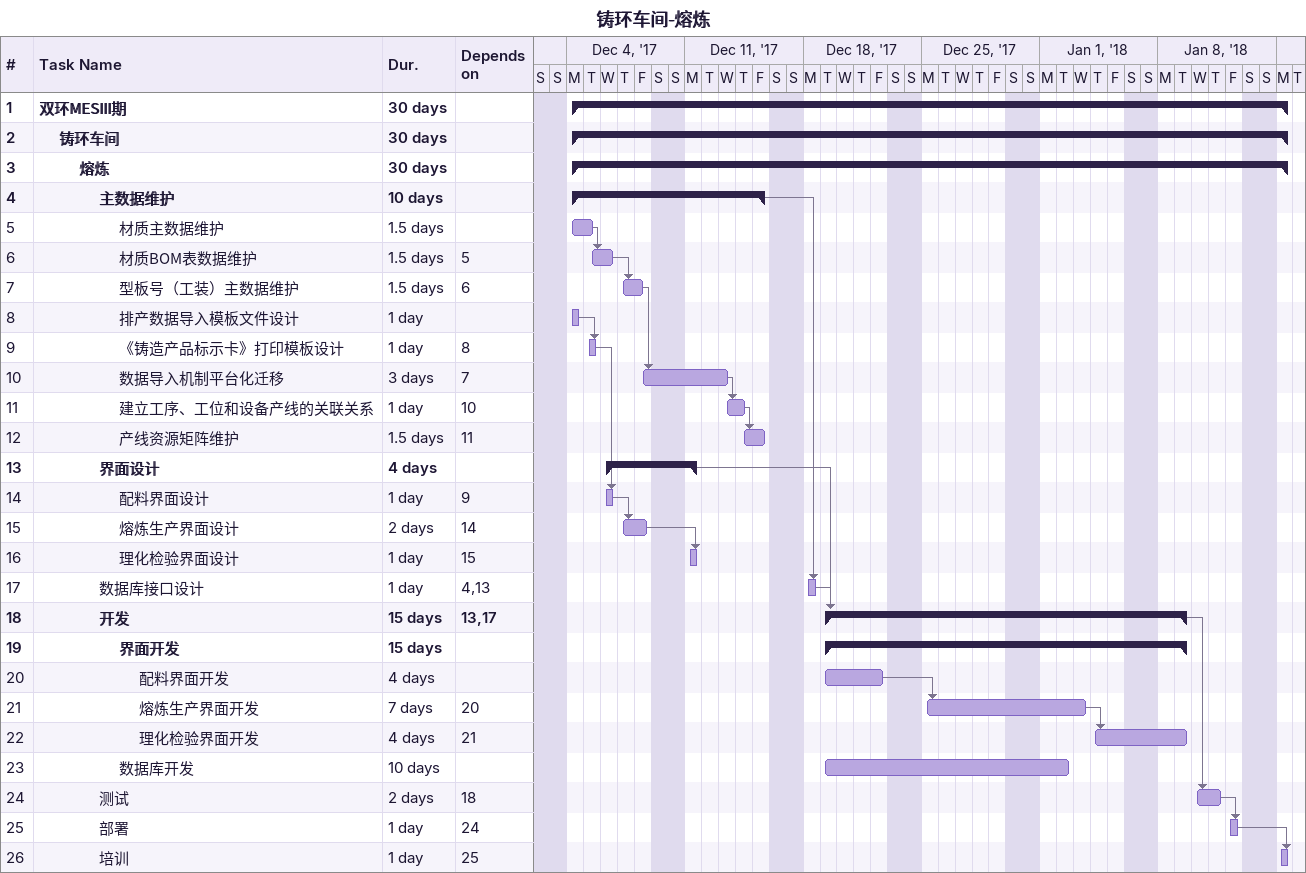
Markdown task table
铸环车间-熔炼

| ID | Level | Task | Duration | Start | Finish | Predecessors |
|---|---|---|---|---|---|---|
| 1 | 1 | **双环MESIII期** | 30d | 2017-12-04 | 2018-01-15 |  |
| 2 | 2 | **铸环车间** | 30d | 2017-12-04 | 2018-01-15 |  |
| 3 | 3 | **熔炼** | 30d | 2017-12-04 | 2018-01-15 |  |
| 4 | 4 | **主数据维护** | 10d | 2017-12-04 | 2017-12-15 |  |
| 5 | 5 | 材质主数据维护 | 1.5d | 2017-12-04 | 2017-12-05 |  |
| 6 | 5 | 材质BOM表数据维护 | 1.5d | 2017-12-05 | 2017-12-06 | 5 |
| 7 | 5 | 型板号（工装）主数据维护 | 1.5d | 2017-12-07 | 2017-12-08 | 6 |
| 8 | 5 | 排产数据导入模板文件设计 | 1d | 2017-12-04 | 2017-12-04 |  |
| 9 | 5 | 《铸造产品标示卡》打印模板设计 | 1d | 2017-12-05 | 2017-12-05 | 8 |
| 10 | 5 | 数据导入机制平台化迁移 | 3d | 2017-12-08 | 2017-12-13 | 7 |
| 11 | 5 | 建立工序、工位和设备产线的关联关系 | 1d | 2017-12-13 | 2017-12-14 | 10 |
| 12 | 5 | 产线资源矩阵维护 | 1.5d | 2017-12-14 | 2017-12-15 | 11 |
| 13 | 4 | **界面设计** | 4d | 2017-12-06 | 2017-12-11 |  |
| 14 | 5 | 配料界面设计 | 1d | 2017-12-06 | 2017-12-06 | 9 |
| 15 | 5 | 熔炼生产界面设计 | 2d | 2017-12-07 | 2017-12-08 | 14 |
| 16 | 5 | 理化检验界面设计 | 1d | 2017-12-11 | 2017-12-11 | 15 |
| 17 | 4 | 数据库接口设计 | 1d | 2017-12-18 | 2017-12-18 | 4, 13 |
| 18 | 4 | **开发** | 15d | 2017-12-19 | 2018-01-09 | 13, 17 |
| 19 | 5 | **界面开发** | 15d | 2017-12-19 | 2018-01-09 |  |
| 20 | 6 | 配料界面开发 | 4d | 2017-12-19 | 2017-12-22 |  |
| 21 | 6 | 熔炼生产界面开发 | 7d | 2017-12-25 | 2018-01-03 | 20 |
| 22 | 6 | 理化检验界面开发 | 4d | 2018-01-04 | 2018-01-09 | 21 |
| 23 | 5 | 数据库开发 | 10d | 2017-12-19 | 2018-01-02 |  |
| 24 | 4 | 测试 | 2d | 2018-01-10 | 2018-01-11 | 18 |
| 25 | 4 | 部署 | 1d | 2018-01-12 | 2018-01-12 | 24 |
| 26 | 4 | 培训 | 1d | 2018-01-15 | 2018-01-15 | 25 |
